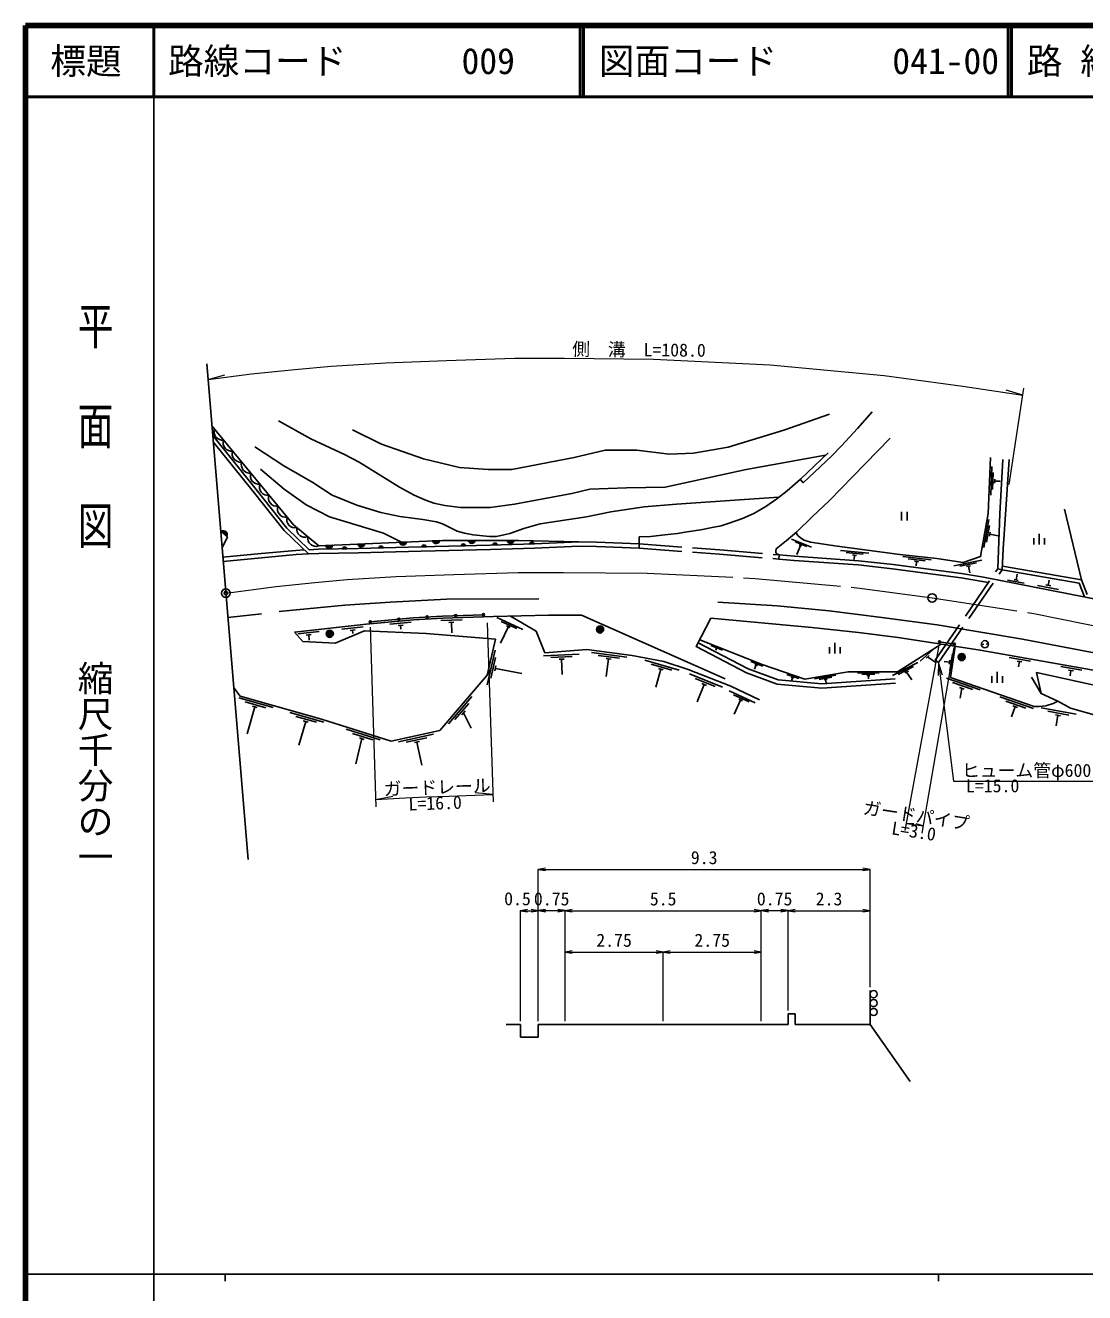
# Model space of a CAD drawing. Units: millimetres at full size, sheet at 1:1000, with parts at other scales. Extents: x 40000 to 680000, y 20000 to 380000.
# Drawn here: x 40000 to 188482, y 202409 to 380000 of the extents above; entities that cross this region are included whole.
import ezdxf
from ezdxf.enums import TextEntityAlignment as Align

# ---------------------------------------------------------------- set-up
doc = ezdxf.new("R2010")
doc.units = ezdxf.units.MM
doc.header["$LTSCALE"] = 1000
doc.header["$PDMODE"] = 32
doc.header["$PDSIZE"] = 500
doc.linetypes.add('CHAIN', pattern=[18.5, 12, -1.5, 3.5, -1.5])
doc.linetypes.add('DASHED', pattern=[7.5, 6, -1.5])
for name, color, linetype, lineweight in [('M-BGD', 7, 'Continuous', 25), ('M-BMK', 2, 'CHAIN', 13), ('M-BMK-OTRS', 5, 'Continuous', 25), ('M-BMK-SRVR', 3, 'Continuous', 25), ('M-STR-HTXT', 7, 'Continuous', 13), ('M-TTL', 2, 'Continuous', 140), ('M-TTL-BAND', 7, 'Continuous', 25), ('M-TTL-LINE', 7, 'Continuous', 50)]:
    doc.layers.add(name, color=color, linetype=linetype, lineweight=lineweight)
doc.layers.add('M-OTRS', color=6, linetype='Continuous')
doc.layers.add('M-TTL-TXT', color=7, linetype='Continuous')
doc.styles.add('@ＭＳ ゴシック', font='')
doc.styles.add('ＭＳ ゴシック', font='')
doc.styles.get('@ＭＳ ゴシック').set_extended_font_data('@MS Gothic')
doc.styles.get('ＭＳ ゴシック').set_extended_font_data('MS Gothic')

# ---------------------------------------------------------------- blocks, each defined once
blk = doc.blocks.new('open_arrow')
at = {"color": 0, "linetype": 'Continuous', "lineweight": -2}
blk.add_lwpolyline([(7.5, 1.25), (0, 0), (7.5, -1.25)], dxfattribs=at)

msp = doc.modelspace()

# ---------------------------------------------------------------- hatches: boundary and pattern name
at = {"layer": 'M-BGD'}
for points in [[(67489, 309081, -0.82183), (68218, 308411)], [(86605, 307297, 0.82183), (87595, 307341)], [(93445, 307599, -0.82183), (92455, 307556)], [(97093, 307761, 0.82183), (98083, 307804)], [(101708, 307078), (101082, 307061, -0.84072)], [(102075, 307817, 0.82183), (103066, 307816)], [(106165, 307195), (105540, 307179, -0.84072)], [(107514, 307811, 0.82183), (108505, 307810)], [(111298, 307327), (110672, 307311, -0.84072)], [(83065, 307141, -0.82183), (82075, 307097)], [(85050, 306658), (84424, 306647, -0.84072)], [(90164, 306775), (89539, 306758, -0.84072)], [(96213, 306932), (95588, 306915, -0.84072)], [(92194, 296775, -1), (92492, 296803, -0.41421), (92357, 296640, -0.41421)], [(96181, 297079, -1), (96481, 297096, -0.41421), (96340, 296938, -0.41421)], [(100177, 297271, -0.41421), (100321, 297426, -0.41421), (100476, 297282, -1)], [(104070, 297401, -1), (104369, 297429, -0.41421), (104234, 297266, -0.41421)], [(82174, 294739, -1), (83174, 294739, -0.41421), (82674, 294239, -0.41421)], [(88211, 296407, -1), (88509, 296435, -0.41421), (88374, 296272, -0.41421)], [(120062, 295345, -1), (121062, 295345, -0.41421), (120562, 294845, -0.41421)], [(167988, 293608, -1), (168288, 293608, -0.41421), (168138, 293458, -0.41421)], [(170072, 293286, -1), (170372, 293286, -0.41421), (170222, 293136, -0.41421)], [(170739, 291477, -1), (171739, 291477, -0.41421), (171239, 290977, -0.41421)]]:
    msp.add_hatch(color=256, dxfattribs=at).paths.add_polyline_path(points)

# ---------------------------------------------------------------- linework, layer by layer
for p, q in [((175466, 318163), (175314, 314166)), ((149043, 315909), (148616, 316399)), ((175675, 317354), (175584, 314956)), ((175880, 316426), (175859, 315866)), ((175870, 316146), (176631, 316117)), ((162787, 311807), (162787, 310607)), ((163587, 311807), (163587, 310607)), ((188053, 302293), (185677, 312224)), ((67489, 309081), (68218, 308411)), ((175066, 310754), (174354, 306818)), ((175160, 309924), (174732, 307562)), ((87595, 307341), (86605, 307297)), ((93445, 307599), (92455, 307556)), ((98083, 307804), (97093, 307761)), ((103066, 307816), (102075, 307817)), ((108505, 307810), (107514, 307811)), ((110672, 307311), (111298, 307327)), ((126022, 306721), (126022, 308308)), ((150172, 306889), (147392, 308017)), ((149549, 306948), (147881, 307625)), ((175232, 308976), (175132, 308425)), ((175182, 308700), (176363, 308486)), ((181360, 307241), (181360, 308141)), ((182110, 307241), (182110, 308741)), ((182860, 307241), (182860, 308141)), ((83065, 307141), (82075, 307097)), ((84424, 306647), (85050, 306658)), ((89539, 306758), (90164, 306775)), ((95588, 306915), (96213, 306932)), ((101082, 307061), (101708, 307078)), ((105540, 307179), (106165, 307195)), ((145667, 305796), (145618, 305198)), ((148647, 307120), (148138, 305865)), ((148841, 307041), (148452, 307199)), ((158248, 306039), (154266, 306423)), ((157428, 305877), (155040, 306107)), ((156490, 305726), (155932, 305780)), ((156211, 305753), (156153, 305156)), ((166967, 305119), (162993, 305578)), ((166145, 304973), (163761, 305248)), ((165203, 304840), (164647, 304904)), ((164925, 304872), (164856, 304276)), ((174052, 305072), (170130, 304283)), ((173315, 304679), (170962, 304205)), ((172460, 304262), (171911, 304152)), ((172186, 304207), (172371, 303284)), ((177650, 302268), (180006, 301809)), ((178599, 302328), (179149, 302220)), ((178874, 302274), (179030, 303072)), ((183385, 301517), (183528, 302253)), ((181855, 301509), (184800, 300935)), ((183041, 301584), (183728, 301450)), ((68386, 297031), (73106, 297555)), ((101217, 296708), (98219, 296601)), ((109716, 295335), (106093, 297032)), ((81175, 295040), (78193, 294713)), ((87331, 295715), (84349, 295388)), ((86221, 295292), (85525, 295215)), ((85873, 295253), (85923, 294799)), ((94060, 296345), (91073, 296069)), ((92943, 295941), (92246, 295876)), ((92594, 295908), (92644, 295367)), ((100079, 296367), (99379, 296342)), ((99729, 296354), (99782, 294855)), ((107701, 295749), (106606, 293412)), ((108889, 295457), (106716, 296475)), ((107954, 295630), (107447, 295868)), ((80064, 294616), (79368, 294540)), ((79716, 294578), (79798, 293833)), ((137737, 292433), (136063, 293095)), ((153455, 291957), (153455, 293457)), ((168138, 293608), (170222, 293286)), ((174003, 293237), (174327, 293264)), ((174676, 293293), (175000, 293319)), ((105846, 292465), (104745, 287588)), ((105918, 291424), (105258, 288498)), ((117630, 291885), (112635, 291663)), ((116644, 291541), (113647, 291408)), ((124310, 291474), (119354, 292130)), ((123280, 291307), (120305, 291701)), ((122100, 291161), (121406, 291253)), ((136900, 292764), (136768, 292429)), ((152705, 291957), (152705, 292857)), ((154205, 291957), (154205, 292857)), ((167221, 292486), (165403, 290918)), ((166681, 291703), (166257, 291337)), ((166469, 291520), (167611, 290737)), ((169582, 289534), (169947, 291906)), ((180879, 290892), (177923, 291407)), ((105958, 290236), (105804, 289553)), ((105881, 289895), (109571, 289172)), ((115509, 291190), (114810, 291159)), ((115159, 291175), (115254, 289035)), ((121753, 291207), (121431, 288774)), ((131653, 289653), (126844, 291021)), ((130610, 289638), (127724, 290459)), ((129085, 289760), (128373, 287258)), ((129421, 289664), (128748, 289856)), ((143357, 290214), (141683, 290875)), ((142454, 290377), (142218, 289781)), ((142649, 290300), (142258, 290454)), ((165086, 290725), (161536, 288881)), ((164486, 290143), (162357, 289037)), ((163781, 289506), (163284, 289248)), ((169527, 290757), (168794, 290870)), ((169485, 290480), (169570, 291033)), ((179694, 290794), (179005, 290914)), ((179349, 290854), (179220, 290115)), ((188093, 289633), (185138, 290149)), ((186909, 289535), (186219, 289655)), ((186564, 289595), (186435, 288856)), ((137711, 287253), (133072, 289120)), ((136671, 287348), (133888, 288469)), ((135492, 287499), (134843, 287761)), ((148437, 288458), (146736, 289048)), ((147726, 288514), (147329, 288652)), ((147528, 288583), (147380, 288158)), ((153582, 288937), (150626, 288427)), ((153021, 288658), (151247, 288352)), ((152372, 288363), (151958, 288292)), ((152165, 288327), (152241, 287884)), ((159660, 289244), (156660, 289244)), ((159060, 289064), (157260, 289064)), ((158370, 288884), (157950, 288884)), ((158160, 288884), (158160, 288434)), ((163532, 289377), (164240, 288300)), ((173832, 286864), (169107, 288499)), ((172789, 286908), (169954, 287889)), ((175475, 287883), (175475, 288783)), ((176225, 287883), (176225, 289383)), ((176975, 287883), (176975, 288783)), ((182372, 286374), (181017, 288679)), ((102566, 285943), (99319, 282141)), ((135167, 287630), (134184, 285188)), ((142281, 285070), (138638, 286722)), ((141453, 285182), (139267, 286173)), ((171604, 287000), (170943, 287229)), ((171274, 287115), (171049, 285697)), ((74737, 284389), (69929, 285758)), ((73693, 284374), (70808, 285196)), ((72169, 284496), (71096, 280732)), ((72505, 284400), (71832, 284592)), ((102145, 284987), (100197, 282706)), ((140261, 285459), (139354, 283458)), ((140516, 285343), (140006, 285575)), ((181295, 284282), (176570, 285917)), ((180251, 284325), (177416, 285306)), ((178736, 284532), (178245, 283115)), ((179067, 284418), (178405, 284647)), ((187296, 283468), (182373, 284344)), ((81862, 282359), (77054, 283729)), ((80818, 282344), (77933, 283166)), ((79294, 282467), (78318, 279152)), ((79630, 282371), (78957, 282563)), ((101626, 283918), (101172, 283386)), ((101399, 283652), (102495, 281520)), ((186259, 283348), (183305, 283874)), ((185074, 283254), (184385, 283377)), ((184729, 283316), (184467, 281839)), ((89742, 279873), (84971, 281370)), ((88698, 279887), (85836, 280785)), ((97206, 280672), (92320, 279613)), ((87177, 280049), (86309, 276517)), ((87511, 279945), (86843, 280154)), ((96292, 280167), (93360, 279531)), ((95232, 279630), (94548, 279482)), ((94890, 279556), (95598, 276320)), ((158400, 239964), (158400, 244741)), ((109400, 239964), (107414, 239964)), ((109400, 238214), (109400, 239964)), ((111900, 238214), (111900, 239964)), ((146900, 241464), (147900, 241464)), ((146900, 239964), (146900, 241464)), ((147900, 239964), (147900, 241464)), ((109400, 238214), (111900, 238214))]:
    msp.add_line(p, q, dxfattribs=at)
at = {"layer": 'M-BGD', "linetype": 'DASHED'}
for p, q in [((167523, 291042), (176306, 303847)), ((168018, 290703), (176941, 303711)), ((167523, 291042), (168018, 290703))]:
    msp.add_line(p, q, dxfattribs=at)
at = {"layer": 'M-BGD'}
for points in [[(85843, 323339), (89907, 321332), (95791, 319247), (100841, 318053), (104864, 317755), (108187, 317755), (116942, 319455), (121287, 320479), (125698, 320479), (130262, 319893), (133649, 320042), (138531, 320886), (146328, 323274), (152719, 325498)], [(149043, 315909), (149084, 315945), (152975, 319646), (154416, 321062), (156654, 323488), (158674, 325836)], [(66148, 323894), (77564, 310013), (81128, 307055)], [(75495, 324594), (80040, 322050), (84747, 319857), (86812, 318768), (92422, 315281), (94519, 314152), (95984, 313493), (97238, 313061), (98821, 312692), (101013, 312421), (105172, 312421), (108569, 312886), (116606, 314407), (119134, 314988), (124247, 315195), (129667, 315292), (141047, 317752), (148771, 319181), (152137, 319746)], [(79779, 306525), (76663, 309542), (72341, 314969), (66264, 322503)], [(79686, 305920), (76292, 309205), (71951, 314656), (66338, 321615)], [(145667, 305796), (145337, 305957), (145213, 306143), (145184, 306326), (145251, 306658), (146636, 307781), (148134, 309046), (150296, 311110), (152707, 313427), (156002, 316756), (161200, 322148)], [(72167, 320939), (76241, 318266), (80277, 315932), (83023, 314167), (86477, 312762), (89828, 311723), (92498, 311190), (95713, 310754), (97633, 310416), (98478, 310167), (100548, 309104), (101549, 308833), (102748, 308603), (105072, 308351), (106052, 308390), (107901, 308775), (109855, 309513), (112158, 310129), (118658, 311150), (122064, 311810), (126722, 312510), (131267, 312925), (140812, 313560), (145622, 313880)], [(126022, 308308), (127612, 308393), (129653, 308590), (131391, 308782), (132776, 309016), (134691, 309325), (136284, 309648), (137540, 309885), (138502, 310195), (140499, 310884), (142124, 311592), (143808, 312557), (145329, 313648), (146764, 314784), (148646, 316425), (152527, 320117)], [(147996, 308929), (148273, 308522), (148661, 308163), (149188, 307836), (150038, 307600), (153785, 307031), (162567, 305869), (167750, 305271), (171472, 304711), (173882, 305562), (174977, 311609), (175275, 319463)], [(176306, 303847), (176592, 311554), (177029, 319175)], [(177899, 319184), (177386, 311444), (177053, 306652), (176941, 303711)], [(72952, 317783), (76257, 314995), (79354, 312823), (82647, 311121), (90193, 308819), (92740, 307568)], [(67573, 306787), (68334, 308304), (67373, 309188)], [(79779, 306525), (81106, 306593), (86655, 306684), (95464, 306912), (105171, 307170), (111363, 307329), (117569, 307609), (120078, 307569), (126022, 307321)], [(81128, 307055), (98452, 307821), (109124, 307810), (117569, 307609)], [(79686, 305920), (81126, 305993), (86668, 306084), (95479, 306312), (105187, 306570), (111385, 306729), (117578, 307009), (120061, 306969), (126022, 306721)], [(145667, 305796), (147794, 305620), (156792, 304980), (161625, 304425), (166595, 303791), (171239, 303186), (174291, 302678), (190768, 299466)], [(145618, 305198), (147748, 305022), (156737, 304382), (161553, 303829), (166519, 303196), (171151, 302593), (174185, 302088), (174992, 301931)], [(176306, 303847), (176941, 303711), (187689, 301849), (188438, 299920)], [(176960, 304216), (188053, 302293), (188847, 300248)], [(75592, 297871), (84777, 298728), (91150, 299183), (99058, 299586), (111985, 299618)], [(137044, 299182), (145368, 298653), (152693, 297931), (160045, 297030), (167804, 296013), (179756, 293961), (194735, 291153), (217605, 286382)], [(77705, 294961), (87775, 296066), (94388, 296677), (98504, 296911), (105633, 297165), (113392, 297363), (117936, 297348), (138084, 288407)], [(88360, 296421), (94366, 296976), (98490, 297211), (104220, 297415)], [(107987, 297225), (111590, 295116), (112837, 292089), (118683, 292521), (125059, 291677), (129491, 290841), (132895, 289716), (138906, 287406), (142889, 285484)], [(136099, 296924), (134031, 292939), (141076, 289283), (145365, 287673), (151656, 287122), (161979, 287841)], [(136099, 296924), (150224, 295638), (156792, 294912), (162364, 294195), (173820, 292428), (191814, 289288), (208305, 286272), (221513, 283536)], [(69209, 287163), (70108, 286019), (81505, 282773), (91300, 279699), (98098, 281173), (104746, 288958), (105883, 293992), (96175, 294770), (87541, 295134), (83420, 293426), (78909, 293659), (77705, 294961)], [(134307, 293472), (141321, 289832), (145499, 288264), (151661, 287724), (161937, 288440)], [(168351, 293271), (162263, 289424), (155347, 289424), (149239, 288371), (143296, 290431), (134527, 293895)], [(184703, 285295), (184062, 284971), (183060, 284654), (182115, 284538), (181393, 284565), (169683, 288617), (170353, 292962)], [(111900, 239964), (115650, 239964), (129400, 239964), (143150, 239964), (146900, 239964)], [(147900, 239964), (158400, 239964), (164028, 231999)]]:
    msp.add_lwpolyline(points, dxfattribs=at)
at = {"layer": 'M-BGD', "linetype": 'DASHED'}
for points in [[(126022, 307321), (126057, 307320), (137335, 306482), (145667, 305796)], [(67682, 305481), (73050, 305984), (77911, 306430), (79097, 306490)], [(67732, 304883), (73105, 305386), (77954, 305831), (79686, 305920)], [(126022, 306721), (137288, 305884), (145618, 305198)]]:
    msp.add_lwpolyline(points, dxfattribs=at)
at = {"layer": 'M-BGD'}
msp.add_lwpolyline([(181740, 289319), (197485, 285835), (194266, 281672), (193572, 281855), (190456, 283214), (186477, 284312), (184703, 285295), (182372, 286374)], close=True, dxfattribs=at)
for centre, radius in [((92343, 296789), 150), ((96331, 297088), 150), ((100326, 297276), 150), ((104220, 297415), 150), ((82674, 294739), 500), ((88360, 296421), 150), ((120562, 295345), 500), ((168138, 293608), 150), ((170222, 293286), 150), ((174501, 293278), 500), ((171239, 291477), 500), ((158900, 244241), 500), ((158900, 242991), 500), ((158900, 241741), 500)]:
    msp.add_circle(centre, radius, dxfattribs=at)
for centre, radius, start, end in [((67615, 323037), 1160, 159.92042, 278.95005), ((68885, 321493), 1160, 159.92042, 278.95005), ((70156, 319948), 1160, 159.92042, 278.95005), ((71426, 318403), 1160, 159.92042, 278.95005), ((72696, 316859), 1160, 159.92042, 278.95005), ((73967, 315314), 1160, 159.92042, 278.95005), ((75237, 313769), 1160, 159.92042, 278.95005), ((76508, 312225), 1160, 159.92042, 278.95005), ((77803, 310746), 1163, 163.41098, 282.28151), ((67787, 308674), 505, 328.5525, 126.2107), ((79196, 309424), 1160, 170.79551, 289.82513), ((80735, 308147), 1160, 170.79551, 289.82513), ((87096, 307417), 505, 193.70121, 351.3594), ((92946, 307675), 505, 193.70121, 351.3594), ((97583, 307880), 505, 193.70121, 351.3594), ((101396, 307015), 318, 11.41379, 171.63152), ((102571, 307914), 505, 191.11177, 348.76996), ((105854, 307133), 318, 11.36235, 171.58008), ((108010, 307909), 505, 191.11177, 348.76996), ((110986, 307264), 318, 11.36235, 171.58008), ((82565, 307217), 505, 193.70121, 351.3594), ((84738, 306598), 318, 10.82755, 171.04528), ((89853, 306712), 318, 11.3719, 171.58963), ((95902, 306869), 318, 11.40361, 171.62134)]:
    msp.add_arc(centre, radius, start, end, dxfattribs=at)
at = {"layer": 'M-BMK'}
msp.add_lwpolyline([(68102, 300441), (75149, 301378), (80576, 301917), (85131, 302322), (91995, 302751), (100077, 303036), (109096, 303345), (115414, 303347), (127174, 303234), (142289, 302502), (156978, 301138), (167110, 299759), (181362, 297593), (197432, 294328), (201909, 293289)], dxfattribs=at)
at = {"layer": 'M-BMK-OTRS'}
msp.add_line((71215, 263087), (65424, 332587), dxfattribs=at)
at = {"layer": 'M-BMK-SRVR'}
for centre in [(68102, 300441), (167110, 299759)]:
    msp.add_circle(centre, 600, dxfattribs=at)
at = {"layer": 'M-OTRS'}
msp.add_point((68102, 300441), dxfattribs=at)
at = {"layer": 'M-STR-HTXT'}
for p, q in [((65608, 330373), (67973, 331032)), ((179821, 328172), (177469, 328875)), ((177920, 315670), (179971, 329160)), ((88330, 295660), (89131, 270510)), ((104710, 296290), (105569, 271205)), ((163345, 267176), (168060, 292860)), ((170130, 292810), (165654, 266820)), ((89099, 271510), (91504, 272002)), ((105535, 272205), (103094, 272463)), ((163534, 268159), (165824, 267805)), ((163534, 268159), (164516, 268145)), ((165824, 267805), (164884, 268089)), ((111900, 261722), (158400, 261722)), ((111900, 240464), (111900, 261722)), ((158400, 245241), (158400, 261722)), ((109400, 240464), (109400, 255938)), ((109400, 255937), (111900, 255937)), ((111900, 255938), (115650, 255938)), ((115650, 240464), (115650, 255939)), ((115650, 255937), (143150, 255937)), ((143150, 240464), (143150, 255939)), ((143150, 255938), (146900, 255938)), ((146900, 241964), (146900, 255939)), ((146900, 255937), (158400, 255937)), ((115650, 250145), (129400, 250145)), ((129400, 240464), (129400, 250146)), ((129400, 250145), (143150, 250145))]:
    msp.add_line(p, q, dxfattribs=at)
for points in [[(65608, 330373), (71690, 331182), (77763, 331785), (82864, 332239), (90532, 332718), (99034, 333018), (108577, 333345), (115553, 333347), (128045, 333227), (144403, 332435), (160389, 330950), (171388, 329454), (179821, 328172)], [(168018, 290703), (170110, 274080), (191025, 274080)], [(89099, 271510), (93280, 271771), (96200, 271880), (99342, 271991), (102991, 272118), (105535, 272205)]]:
    msp.add_lwpolyline(points, dxfattribs=at)
at = {"layer": 'M-TTL'}
for p, q in [((40000, 380000), (40000, 20000)), ((680000, 380000), (40000, 380000))]:
    msp.add_line(p, q, dxfattribs=at)
at = {"layer": 'M-TTL-BAND'}
for p, q in [((58000, 370000), (58000, 20000)), ((40000, 205000), (579000, 205000)), ((68000, 205000), (68000, 204000)), ((168000, 205000), (168000, 204000))]:
    msp.add_line(p, q, dxfattribs=at)
at = {"layer": 'M-TTL-LINE'}
for p, q in [((58000, 380000), (58000, 370000)), ((117750, 380000), (117750, 370000)), ((118250, 380000), (118250, 370000)), ((177750, 380000), (177750, 370000)), ((178250, 380000), (178250, 370000)), ((40000, 370000), (680000, 370000))]:
    msp.add_line(p, q, dxfattribs=at)

# ---------------------------------------------------------------- block references
at = {"layer": 'M-STR-HTXT'}
for p, xscale, yscale, rotation in [((168018, 290703), 240, 240, 277.2), ((158400, 261722), 133, 133, 180), ((111900, 255937), 133, 133, 180), ((115650, 255938), 133, 133, 180), ((143150, 255937), 133, 133, 180), ((146900, 255938), 133, 133, 180), ((158400, 255937), 133, 133, 180), ((129400, 250145), 133, 133, 180), ((143150, 250145), 133, 133, 180)]:
    msp.add_blockref('open_arrow', p, dxfattribs=dict(at, xscale=xscale, yscale=yscale, rotation=rotation))
at = {"layer": 'M-STR-HTXT', "xscale": 133, "yscale": 133}
for p in [(111900, 261722), (109400, 255937), (111900, 255938), (115650, 255937), (143150, 255938), (146900, 255937), (115650, 250145), (129400, 250145)]:
    msp.add_blockref('open_arrow', p, dxfattribs=at)

# ---------------------------------------------------------------- texts
at = {"layer": 'M-STR-HTXT', "style": 'ＭＳ ゴシック'}
for s, rotation, p in [('側\u3000溝\u3000L=108.0', 359.448, (125998, 333091)), ('ガードレール', 2.02, (97777, 271780)), ('ガードパイプ', 351.23, (164656, 267829))]:
    msp.add_text(s, height=1833, rotation=rotation, dxfattribs=at).set_placement(p, align=Align.BOTTOM_CENTER)
msp.add_text('ヒューム管φ600', height=1833, dxfattribs=at).set_placement((171275, 274130), align=Align.BOTTOM_LEFT)
msp.add_text('L=15.0', height=1833, dxfattribs=at).set_placement((171845, 274362), align=Align.TOP_LEFT)
for s, rotation, p in [('L=16.0', 2.02, (97409, 271923)), ('L=3.0', 351.23, (164679, 267982))]:
    msp.add_text(s, height=1833, rotation=rotation, dxfattribs=at).set_placement(p, align=Align.TOP_CENTER)
for s, p in [('9.3', (135150, 261909)), ('0.5', (108983, 256148)), ('0.75', (113775, 256126)), ('5.5', (129400, 256125)), ('0.75', (145025, 256126)), ('2.3', (152650, 256125)), ('2.75', (122525, 250332)), ('2.75', (136275, 250332))]:
    msp.add_text(s, height=1833, dxfattribs=at).set_placement(p, align=Align.BOTTOM_CENTER)
at = {"layer": 'M-TTL-BAND', "style": '@ＭＳ ゴシック', "width": 1.4}
msp.add_text('平  面  図', height=3666, rotation=270, dxfattribs=at).set_placement((49777, 306475), align=Align.MIDDLE_RIGHT)
at = {"layer": 'M-TTL-BAND', "style": '@ＭＳ ゴシック'}
msp.add_text('縮尺千分の一', height=3666, rotation=270, dxfattribs=at).set_placement((49777, 261030), align=Align.MIDDLE_RIGHT)
at = {"layer": 'M-TTL-TXT', "style": 'ＭＳ ゴシック'}
msp.add_text('標題', height=3666, dxfattribs=at).set_placement((48500, 375000), align=Align.MIDDLE_CENTER)
for s, p in [('路線コード', (60000, 375000)), ('009', (101142, 375000)), ('図面コード', (120380, 375000)), ('041-00', (161521, 375000)), ('路 線 名', (180380, 375000))]:
    msp.add_text(s, height=3666, dxfattribs=at).set_placement(p, align=Align.MIDDLE_LEFT)

doc.saveas('drawing.dxf')
